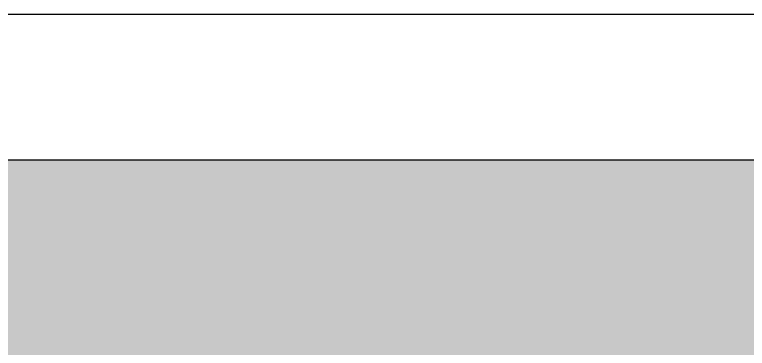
# Model space of a CAD drawing. Extents: x -74236 to 286982, y -14633 to 132816.
# Drawn here: x 119144 to 120042, y 114934 to 115342 of the extents above; entities that cross this region are included whole.
import ezdxf

# ---------------------------------------------------------------- set-up
doc = ezdxf.new("R2010")
doc.units = 0
doc.header["$LTSCALE"] = 10
doc.header["$MEASUREMENT"] = 0
doc.layers.add('8强弱电布置', color=3, linetype='Continuous')
doc.styles.add('ROMANS', font='romans.shx', dxfattribs={"width": 0.7, "bigfont": 'hzdxf.shx'})
doc.dimstyles.new('TZ1-1', dxfattribs={"dimscale": 60, "dimtxt": 1.5, "dimasz": 1.5, "dimexe": 2, "dimexo": 1, "dimgap": 1, "dimtad": 1, "dimdec": 0, "dimrnd": 0.7, "dimzin": 0, "dimdsep": 46, "dimtxsty": 'ROMANS', "dimblk": 'ARCHTICK', "dimcen": 0, "dimdle": 2, "dimclrd": 250, "dimclre": 9, "dimclrt": 1, "dimadec": 0, "dimazin": 0, "dimtfac": 1, "dimtdec": 0, "dimtix": 1, "dimtmove": 2, "dimatfit": 3, "dimldrblk": 'DOT', "dimfxl": 1, "dimtolj": 1, "dimtzin": 0, "dimarcsym": 0})

# ---------------------------------------------------------------- blocks, each defined once
blk = doc.blocks.new('fdgfsz')
blk.add_hatch(color=8).paths.add_polyline_path([(145772.23, 99117.64), (141642.23, 99117.64), (141642.23, 98609.11), (141882.23, 98643.29), (141882.23, 98877.64), (145772.23, 98877.64)])
at = {"color": 8}
blk.add_line((141642.23, 99117.64), (149582.23, 99117.64), dxfattribs=at)
blk = doc.blocks.new('_Dot')
at = {"color": 0, "linetype": 'ByBlock', "lineweight": -2}
blk.add_line((-0.5, 0), (-1, 0), dxfattribs=at)
at = {"color": 0, "linetype": 'ByBlock', "const_width": 0.5}
blk.add_lwpolyline([(-0.25, 0, 1), (0.25, 0, 1)], format="xyb", close=True, dxfattribs=at)

msp = doc.modelspace()

# ---------------------------------------------------------------- block references
at = {"color": 253}
msp.add_blockref('fdgfsz', (-24417.19, 16046.96), dxfattribs=at)

# ---------------------------------------------------------------- leaders
at = {"layer": '8强弱电布置'}
msp.add_leader([(120447.39, 114923.08), (120054.76, 115342.42), (119023.33, 115342.42)], dimstyle='TZ1-1', override={"dimasz": 1, "dimtad": 0, "dimfxl": 300, "dimfxlon": 1}, dxfattribs=at)

doc.saveas('drawing.dxf')
